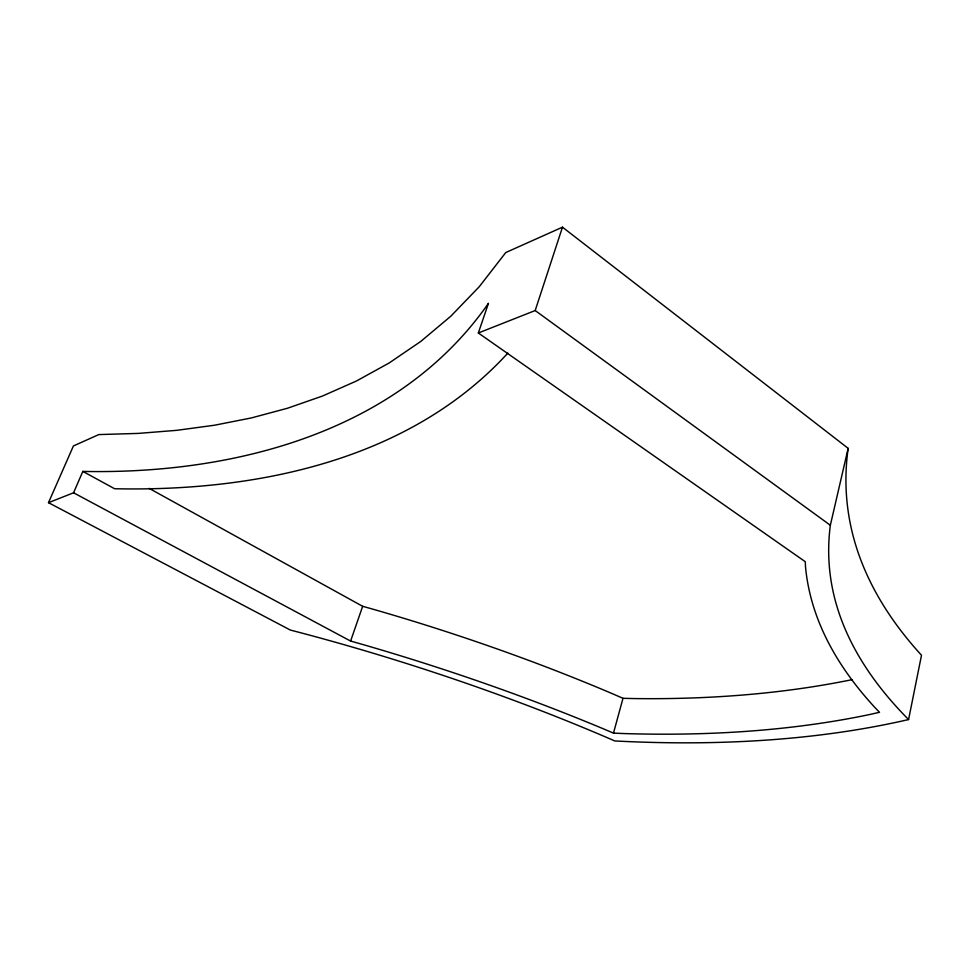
<?xml version="1.0" encoding="UTF-8"?>
<svg xmlns="http://www.w3.org/2000/svg" width="970" height="970" viewBox="0 0 970 970"><rect width="100%" height="100%" fill="white"/><g stroke="black" fill="none" stroke-linecap="round" stroke-linejoin="round"><path stroke-width="1.45" d="M908.587 719.558L921.5 655.247A2507.971 742.887 -5.8 0 1 848.156 448.346L562.479 227.174L505.77 252.539L479.253 286.72L450.844 316.184L420.786 341.428L389.261 362.913L356.463 381.004L322.501 396.027L287.484 408.249L251.497 417.9L214.6 425.212L176.831 430.328L138.225 433.408L98.807 434.584L73.417 445.945L48.5 502.678L290.297 630.039A525.364 117.794 17.6 0 1 614.786 740.947A1796.998 824.112 33.1 0 0 908.587 719.558A2651.071 711.737 -3.9 0 1 830.344 525.255L535.185 310.546L478.331 332.989L805.27 561.703L805.464 566.395A2495.192 687.148 -3.4 0 0 874.758 707.348L879.535 712.295L869.096 714.647A1857.574 842.603 33.9 0 1 624.583 733.575L613.476 733.126L604.649 729.355A529.462 119.734 17.6 0 0 358.16 643.183L350.606 641.073L73.562 492.784L48.5 502.678M830.344 525.255L848.156 448.346M613.476 733.126L622.995 698.315L634.065 698.57A1813.245 867.144 35.1 0 0 852.4 679.594M535.185 310.546L562.479 227.174M478.331 332.989L488.456 303.319C398.233 432.717 232.703 474.609 82.838 471.408L73.562 492.784M350.606 641.073L362.659 606.311L149.137 488.371M507.831 353.128C409.134 461.005 255.158 491.826 114.618 488.734L82.838 471.408M362.659 606.311L370.152 608.396A525.813 127.325 17.6 0 1 614.265 694.508L622.995 698.315"/></g></svg>
